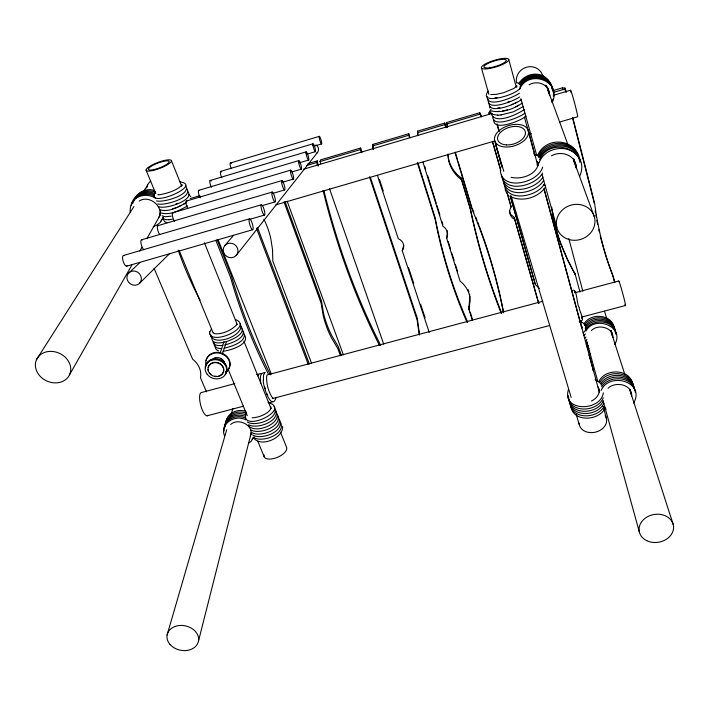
<?xml version="1.0" encoding="UTF-8"?>
<svg xmlns="http://www.w3.org/2000/svg" width="709" height="709" viewBox="0 0 709 709"><rect width="100%" height="100%" fill="white"/><g stroke="black" fill="none" stroke-linecap="round" stroke-linejoin="round"><path stroke-width="1.06" d="M224.115 430.948C222.865 420.109 236.319 413.684 245.279 418M130.199 212.133C129.26 199.743 141.756 185.731 154.686 190.641M160.588 211.052L159.667 215.961M417.867 135.703A204.289 188.328 -33.4 0 1 417.53 132.672L417.548 131.147L444.765 123.082L446.014 127.265M612.931 337.599C613.657 327.788 598.095 323.428 591.43 330.545M611.566 333.363L611.255 330.66M408.721 135.277L408.783 133.744L372.916 144.379L372.712 145.939L408.721 135.277L409.385 137.378M224.647 427.438C224.461 416.892 237.107 410.697 246.094 414.933M225.063 426.765L225.17 424.15M225.542 425.143C225.063 414.854 238.038 409.288 246.519 413.338M429.255 332.512L402.26 250.729L403.722 245.296M163.478 219.471L164.55 221.695L167.067 222.67M215.439 346.019C214.667 348.252 216.537 350.441 218.682 350.884M214.269 343.183C213.161 346.94 217.849 348.784 220.845 348.482M224.514 342.03C220.659 343.333 211.06 344.069 211.973 337.635M236.097 319.768C252.847 326.973 212.895 345.478 209.607 333.46M209.731 332.193L211.309 329.26M240.138 323.694C245.917 334.728 215.545 346.488 210.741 336.19M210.706 336.607L210.857 334.914M209.572 333.877L209.767 331.803M236.496 324.811L236.7 324.04L236.07 325.316C230.664 330.97 221.27 334.462 214.552 333.744L213.267 332.884M276.173 397.386C271.396 412.815 262.259 383.959 263.358 379.953M263.358 380.219L263.562 374.839L265.21 372.287M537.13 165.232L537.661 161.847M537.493 166.553L538.025 163.167M553.383 96.406C554.181 88.687 550.423 80.055 543.555 76.111M361.43 152.727L360.385 149.59L360.633 148.021L320.433 159.933L320.025 161.546L320.752 163.637M491.55 114.548C496.335 124.722 517.995 113.857 524.306 109.585M520.566 87.021C519.431 94.519 476.785 106.465 488.279 91.036M552.958 99.145L551.806 101.812M493.721 119.582C492.852 132.22 521.629 120.468 526.078 116.116M492.808 116.373C491.913 128.932 520.317 117.198 524.882 113.174M603.35 392.786C600.656 411.761 561.218 411.92 568.494 389.321M198.458 641.202L251.278 432.579M489.671 107.901L490.025 106.527M317.464 165.631A1193.008 878.238 -44.2 0 1 316.817 162.494L317.26 160.872L307.936 163.637M489.059 103.124C488.341 115.629 517.091 103.567 521.54 99.411M488.146 99.872C487.207 112.173 515.142 100.368 519.546 97M472.327 320.335L468.8 309.062L469.881 296.663M468.8 309.062L470.138 301.245L469.544 294.208M487.225 96.61C486.463 109.035 514.902 96.885 519.44 93.136M167.102 634.98L226.712 429.725M231.037 414.836L232.889 408.455M131.262 205.716L132.131 202.783M132.282 203.607L132.858 201.657M132.716 203.448L133.584 200.532C138.991 194.558 148.713 193.77 155.324 198.13M133.762 201.303L134.338 199.362C139.372 193.867 147.915 192.901 154.473 196.047M159.002 217.122C164.382 206.399 148.642 194.47 139.221 201.037M163.265 216.936L160.402 222.245L157.247 224.868M222.342 353.986L226.331 342.048M220.331 352.497L224.035 341.561M542.651 167.049C538.37 183.099 501.219 191.847 500.324 169.876M571.587 291.089C577.543 285.346 576.497 306.563 579.35 307.476C578.039 308.752 586.689 323.082 579.59 320.486M574.742 292.613L574.91 291.328M226.127 420.933C227.943 412.47 238.348 408.446 245.996 411.442M469.712 296.247C468.534 290.167 464.767 284.885 460.044 281.003L446.697 238.286C448.806 234.014 446.998 228.617 442.93 226.233L424.709 167.882A204.289 188.328 -33.4 0 1 423.034 162.201M250.764 434.457L251.394 432.791M250.374 436.026C254.921 425.71 238.446 417.326 230.673 424.452M253.999 436.735L251.092 441.37L248.841 443.01M519.467 89.618C527.966 68.356 562.902 80.861 552.143 102.734M537.44 155.829C545.646 135.499 576.709 138.22 580.024 160.526M538.264 156.166C544.556 141.029 568.512 138.512 576.966 152.949M538.645 157.522C544.964 142.341 568.999 139.815 577.481 154.296M539.531 159.791C550.751 134.79 591.847 150.627 579.51 176.594M539.15 162.795C544.716 146.479 570.089 143.05 578.969 158.196M267.187 374.946L266.779 375.699C265.981 382.116 268.268 392.768 273.125 398.555L272.478 398.077L273 398.396M257.979 375.974L259.157 373.971L261.311 373.421M246.191 412.496C238.658 434.67 293.189 409.421 268.082 402.552M603.27 397.767C597.731 412.549 568.139 413.817 568.069 395.392M198.804 197.448L199.672 195.728L200.487 197.776M507.476 193.628L511.127 207.019C508.202 211.193 509.948 217.264 514.628 219.276L538.689 303.576M614.747 344.361C625.285 326.769 594.904 314.654 585.962 330.979M598.706 381.947C605.087 367.244 632.286 368.804 633.075 386.245M601.081 390.526C609.421 371.25 645.704 381.903 633.642 403.102M402.26 250.729C405.424 246.537 403.146 240.466 398.325 238.8L379.28 181.096M69.562 374.733A18.168 15.217 24.5 0 0 50.348 351.372A18.168 15.217 24.5 0 0 39.279 375.283A18.168 15.217 24.5 0 0 69.562 374.733L132.193 264.457M139.824 251.03L141.995 247.193M146.905 238.561L159.977 215.545M605.096 408.012C599.043 421.332 572.154 422.475 570.86 405.637M603.838 403.35C597.767 416.662 570.798 417.911 569.478 401.019M603.962 406.541C597.359 419.081 571.383 419.808 570.169 403.332M603.235 401.117C597.049 414.809 569.043 415.545 568.751 397.917M272.46 401.445L270.218 402.783M36.487 359.685L133.957 206.505M144.069 190.632L147.632 185.022M225.914 422.422C229.734 415.687 238.8 413.56 245.686 416.467M585.421 333.957L583.817 335.658M586.928 339.505L585.333 341.206M491.071 109.354L488.678 112.944L488.935 114.406L490.743 111.703M161.058 221.075L163.318 217.707M590.73 353.543L589.144 355.253M545.611 186.946C538.282 197.846 521.93 202.508 510.143 196.42M543.803 180.237C536.403 193.247 506.935 199.601 503.222 181.22M544.193 184.322C536.607 197.04 506.368 202.668 504.196 183.649M542.934 177.02C535.596 190.322 504.631 196.508 502.256 177.161M542.589 173.058C535.658 185.997 504.764 193.991 501.316 174.848M518.917 83.396C523.747 75.189 534.941 71.618 543.475 76.058M519.183 84.309C524.022 76.085 535.242 72.504 543.803 76.953M520.025 84.486C526.441 73.656 544.308 72.859 550.733 84.105M520.273 85.364C526.716 74.507 544.618 73.718 551.07 84.983M519.945 87.003C526.193 75.579 544.716 74.206 551.407 85.869M252.032 439.084L253.122 437.683M236.186 255.515A7.551 7.134 37.3 0 0 232.003 243.373A7.551 7.134 37.3 0 0 223.61 252.439A7.551 7.134 37.3 0 0 236.186 255.515L317.313 152.674M539.912 156.795C547.694 143.307 569.806 141.8 577.977 155.59M224.992 245.385L233.562 235.344M583.986 323.88C591.111 311.907 613.834 314.442 614.402 329.579M155.572 191.598C143.466 210.263 204.493 185.288 179.989 181.921M584.384 325.334C591.368 313.724 613.25 315.549 614.792 330.093M585.474 326.007C592.963 314.716 614.88 317.792 615.368 332.503M585.182 328.178C592.316 316.063 615.279 318.713 615.829 333.904M585.572 329.57C592.556 317.854 614.676 319.768 616.201 334.373M600.168 381.779C608.1 368.981 632.898 371.436 633.651 388.009M600.656 383.534C608.313 371.915 629.698 372.411 633.935 386.733M601.126 385.217C608.942 372.792 632.871 374.503 634.697 390.455M601.604 386.901C609.439 374.458 633.421 376.169 635.255 392.157M608.109 388.204C615.509 381.105 632.153 384.331 631.692 396.012M588.399 352.506L589.791 351.097M587.655 349.759L589.046 348.349M586.901 347.002L588.293 345.593M586.121 344.113L587.513 342.704M584.571 338.432L585.971 337.032M583.064 332.875C588.594 329.393 585.306 321.602 579.164 321.824M139.726 283.104A7.489 6.886 39.3 0 0 135.348 271.21A7.489 6.886 39.3 0 0 127.345 280.064A7.489 6.886 39.3 0 0 139.726 283.104L169.611 253.592M128.533 273.169L139.841 262.676M531.342 133.655L530.084 134.24M136.553 195.985C141.286 190.756 149.36 189.525 155.67 192.369M135.809 197.146C140.329 192.174 147.986 190.703 154.119 193.238M135.082 198.263C139.833 193.008 147.959 191.785 154.296 194.638M523.1 106.634L513.52 111.792L501.006 114.947M522.17 103.195C513.413 109.009 501.875 113.422 491.364 110.888M187.628 205.858C179.847 210.192 170.32 215.474 161.182 213.028M183.853 203.979L185.652 202.871M186.352 202.694C178.535 206.877 168.538 212.815 159.543 209.58M591.466 401.002C597.696 398.166 601.312 391.607 598.006 386.875M515.762 106.775L518.687 105.216M514.814 103.319L516.764 102.273M181.336 205.344L177.95 206.886M153.286 226.676L157.114 224.975M529.02 84.832C535.437 81.012 544.459 82.705 547.995 88.988M256.685 374.565L258.484 374.184M551.407 155.883C558.976 151.389 570.089 153.41 574.379 160.819M511.304 104.79L513.059 104.055M175.77 204.077L177.542 203.341M172.571 208.836L176.178 207.622M507.458 102.3L510.347 101.325M225.427 341.835C231.107 340.302 247.503 333.638 240.546 325.989M230.301 163.026L319.254 136.358M220.588 171.418L312.944 143.803M314.247 146.116L321.656 143.909M210.077 180.503L306.111 151.868M306.97 154.172L315.452 151.646M198.671 190.358L298.684 160.624M299.251 162.831L308.734 160.012M552.869 90.655L562.37 87.836L564.949 88.049L566.216 91.913M190.242 198.529L199.672 195.728M447.441 127.23L446.404 122.595L479.727 112.722A157.318 148.987 12.9 0 1 481.234 115.425M186.245 201.09L290.593 170.178M306.439 165.569L316.843 162.494M320.025 161.546L360.385 149.59M417.521 132.672L444.844 124.58L444.765 123.082M446.493 124.084L479.949 114.176A157.93 149.475 12.8 0 1 481.464 116.896M553.525 92.383L563.079 89.556L565.676 89.768M291.975 171.915L301.44 169.114M303.479 169.238L492.143 113.431M553.614 95.254L570.577 90.238M172.668 212.815L281.978 180.565M282.723 182.204L293.482 179.031M158.151 225.568L272.265 192.042M272.894 193.389L284.539 189.968A4.91 0.993 73.3 0 0 283.582 183.17A4.91 0.993 73.3 0 0 281.65 182.656A4.91 0.993 73.3 0 0 284.539 189.968M141.756 239.748L261.532 204.724M262.259 205.619L274.95 201.914A5.149 1.09 73.3 0 0 273.975 194.736A5.149 1.09 73.3 0 0 271.875 194.284A5.149 1.09 73.3 0 0 274.95 201.914M275.792 204.857L494.731 140.976M559.561 122.063L577.622 116.79A13.746 0.585 75.1 0 0 573.829 100.27A13.746 0.585 75.1 0 0 570.736 91.984M123.579 255.453L249.621 218.797M249.506 219.427L264.351 215.111A5.415 1.214 73.4 0 0 263.376 207.507A5.415 1.214 73.4 0 0 261.089 207.125A5.415 1.214 73.4 0 0 264.351 215.111M126.503 266.212L252.599 229.76A5.707 1.347 73.4 0 0 251.606 221.678A5.707 1.347 73.4 0 0 249.098 221.394A5.707 1.347 73.4 0 0 252.599 229.76M234.776 383.622L201.613 392.485A12.009 3.775 75.5 0 0 200.833 405.743A12.009 3.775 75.5 0 0 207.967 415.359M267.931 374.76L542.81 301.298M574.902 292.728L618.753 281.003M207.072 415.802L243.462 406.213M272.353 398.6L549.555 325.537M581.655 317.074L625.542 305.508M505.49 110.294L507.44 109.789M224.726 344.964C230.992 343.457 247.92 337.635 242.017 328.879M224.079 348.225C230.859 346.745 248.389 341.57 243.462 331.98M502.663 110.87L504.507 110.542M162.086 215.722L165.037 216.75L171.197 216.192M163.318 218.709L165.835 219.684L169.229 219.675M168.866 219.737L172.429 219.196M494.9 97.886L497.044 97.691M497.709 107.928L499.863 107.75M222.901 345.363C219.515 345.788 214.224 346.116 212.948 342.048M497.603 111.446L499.748 111.278M490.796 112.66L492.33 114.3L497.824 115.195M223.096 351.256C229.707 350.574 250.986 344.459 244.295 334.559M497.443 115.221L501.272 114.929M252.12 417.796C258.227 417.814 269.11 413.675 271.068 408.083L270.767 406.824M158.355 194.789L157.921 194.718L159.817 194.7C167.998 193.158 177.073 190.437 182.178 184.765L181.991 185.448M264.147 372.668C259.095 372.854 260.451 380.042 260.806 383.472M156.512 200.886C162.973 202.898 192.024 194.789 185.581 185.519M491.266 94.651L490.832 94.545L496.123 94.377L503.744 92.666L513.759 88.536L516.71 86.117L516.48 86.542L516.693 85.497L516.843 86.87M157.761 203.908C164.231 205.964 193.256 197.82 186.786 188.532M516.967 82.696L519.351 83.467L520.778 85.213M511.393 177.472L511.047 177.374C521.425 179.537 535.189 175.22 538.104 164.94L537.963 165.383L537.821 162.662L538.06 163.549L536.802 161.156L537.147 161.457M245.828 419.852C235.539 413.888 219.303 423.769 224.567 435.964M533.744 153.835L537.759 155.457L539.957 157.274M269.81 402.703L268.268 402.003M187.575 191.341C195.985 200 164.133 210.227 158.24 206.425M188.842 194.488L190.765 196.685M248.611 424.718C257.075 429.663 281.065 421.111 275.349 409.368M595.17 379.732L598.91 381.823L601.684 384.783M538.831 303.487L514.273 217.459L510.542 214.207L509.39 211.114M606.124 409.146L602.916 406.372M545.611 185.767L543.714 184.402M543.883 77.006L547.578 79.656L550.388 83.183M252.617 434.918C261.009 440.555 285.346 431.586 279.514 419.781M253.662 437.444C262.055 443.116 286.383 434.121 280.525 422.316M250.472 429.707C258.856 435.282 283.219 426.375 277.432 414.588M251.571 432.375C259.84 438.118 285.115 428.661 278.212 417.016M247.255 421.926C255.506 427.527 280.853 418.195 274.037 406.576M276.076 411.681C283.254 423.273 255.116 434.714 248.389 425.515M501.653 313.112A1082.492 778.987 -41.8 0 1 470.173 207.702L461.267 178.039C453.982 172.544 448.575 164.196 448.044 154.934M501.21 313.343A1088.404 782.107 -41.8 0 1 470.351 209.474L461.417 179.723C453.406 173.74 447.716 164.169 448.106 153.977M510.108 195.728L535.401 284.584L539.336 288.51M581.708 326.645L582.249 327.664L582.036 326.911M545.717 85.169L546.799 86.525M545.505 85.381L547.667 88.093M611.131 330.952L612.372 335.401M581.912 317.898L582.381 318.758L581.983 317.402M282.599 426.339C283.485 438.286 260.566 447.849 253.441 437.737M551.682 207.143L552.648 213.4A236.274 204.839 -31.8 0 0 561.298 245.314L567.679 260.389L575.398 274.862L567.129 258.448L560.775 243.417A235.308 204.148 -31.9 0 1 552.329 212.629M598.618 389.135L599.637 391.333M506.793 193.22L505.287 190.056L505.207 187.832M266.868 393.628L267.674 395.427M629.991 389.259L631.134 394.301M154.137 268.472L192.6 359.171C198.272 363.354 201.941 370.577 200.443 377.667L206.452 391.838M573.9 159.498L575.965 164.603L576.417 168.698M547.676 87.907L548.642 92.073M547.339 87.198L549.324 92.188L549.732 95.653M573.723 158.772L574.848 163.699M562.37 87.836L563.079 89.556M146.081 170.133L155.776 193.654M179.377 250.924L213.081 332.743M228.254 369.557L247.219 415.58M257.748 441.149L264.067 456.49M171.454 160.704A13.542 3.102 -20.9 0 1 153.082 170.452A13.542 3.102 -20.9 0 1 151.788 165.197A13.542 3.102 -20.9 0 1 171.454 160.704L181.743 186.316M204.369 242.673L237.293 324.642M243.878 341.029L271.033 408.659M280.498 432.224L286.675 447.592A12.159 5.628 -22.8 0 1 275.526 458.032A12.159 5.628 -22.8 0 1 264.058 454.93M218.159 239.793L271.325 373.998M217.087 239.642L231.258 275.384A748.447 627.784 -37.8 0 0 270.492 374.866M215.891 240.475L230.54 277.361A751.815 630.124 -37.8 0 0 268.587 374.476M256.419 228.156L308.193 364.204M311.57 363.283L272.814 261.063L272.522 249.55L270.723 238.268A92.578 83.024 24.9 0 0 263.916 219.232M257.482 227.429L309.363 363.947M468.073 289.467L468.941 291.807M547.357 88.51L567.882 144.565M573.581 160.137L594.479 217.229A19.515 17.796 -19.1 0 1 570.071 239.81A19.515 17.796 -19.1 0 1 562.414 209.935A19.515 17.796 -19.1 0 1 594.479 217.229M287.172 201.188L343.36 354.828M285.009 201.471L321.487 301.015L323.499 313.059A114.548 104.418 -1.5 0 0 331.83 335.738L338.096 346.311L341.49 355.563M284.008 201.959L321.106 303.062L323.127 315.151A114.982 104.737 -1.5 0 0 331.493 337.892L337.776 348.5L340.426 355.714M329.49 188.674L383.72 344.131M360.633 148.021L362.033 152.213M370.408 177.392L417.184 317.942L419.462 334.01M369.442 176.78L417.158 320.051L419.294 335.091M379.457 179.421L383.25 190.925M408.552 267.639L413.719 283.325M420.614 304.232L425.099 317.818M604.467 311.26L606.833 318.616M610.901 331.218L624.789 374.29M629.867 390.047L673.222 524.527M408.783 133.744L410.103 137.945M418.009 163.105L435.131 217.628A712.518 564.665 -39 0 0 467.736 322.178M417.317 162.627L435.175 219.435A715.868 566.757 -38.9 0 0 467.08 322.462M424.709 166.243L425.701 169.416M427.678 175.761L436.257 203.253M436.921 205.371L439.89 214.889M441.867 221.235L442.859 224.407M448.23 241.618L450.499 248.886M451.801 253.042L454.07 260.309M455.364 264.466L457.633 271.733M468.631 306.97L469.588 310.046M470.227 312.084L472.46 319.245M444.844 124.58L445.793 127.726M446.404 122.595L447.671 126.831M455.284 152.222L457.509 159.631M458.138 161.749L471.777 207.25M454.983 152.4L471.964 209.022A611.734 494.138 28.3 0 1 503.505 312.731M494.616 140.515L503.78 171.294M511.056 195.702L571.135 397.368M576.195 414.348L579.359 424.966M502.016 166.766L495.369 143.395L501.972 167.173M510.489 196.517L535.401 284.584M493.907 146.098L500.545 169.336M500.846 170.993L494.191 147.676A157.93 149.475 12.8 0 0 492.436 141.96M506.891 192.183L511.127 207.019M481.384 67.754L488.882 94.324M497.275 124.093L499.375 131.528M520.902 98.755L536.669 155.209M542.022 174.379L556.884 227.642M498.507 129.942L496.894 124.128M264.812 387.132L265.281 388.816M581.079 320.849L581.664 322.976M586.653 341.047L597.793 381.433M603.075 400.558L639.438 532.344M508.761 59.467A14.304 3.403 -17.1 0 1 489.024 68.578A14.304 3.403 -17.1 0 1 487.464 62.897A14.304 3.403 -17.1 0 1 508.761 59.467L516.294 87.18M524.403 117.029L534.834 155.413M544.113 189.525L581.779 328.099M589.019 354.748L593.371 370.745A12.771 6.106 -14.4 0 0 592.529 369.327M528.365 130.66A17.583 10.529 -17.4 0 1 505.499 147.011A17.583 10.529 -17.4 0 1 500.687 129.41A17.583 10.529 -17.4 0 1 528.365 130.66L537.644 164.878M544.025 188.39L599.415 392.591M603.767 408.623L606.381 418.248M574.822 272.876L579.997 292.126M568.831 238.578L582.86 291.248M574.866 291.195L575.07 291.984M572.766 117.597L594.594 203.217A447.937 360.952 -36.3 0 0 613.445 277.21M613.453 277.201L614.818 282.563M564.949 88.049L566.039 92.312M572.562 117.889L593.486 199.947M614.189 281.118L612.549 274.711A445.474 359.383 -36.4 0 1 600.266 235.893M514.273 217.459L514.628 219.276M479.727 112.722L479.949 114.176M548.988 91.284L549.298 93.88M548.66 90.389L549.067 93.836M547.986 88.563L548.394 91.993M547.747 88.492L547.951 90.203M552.462 88.27L552.781 90.974M552.107 87.34L552.32 89.139M551.753 86.418L552.072 89.104M575.478 163.283L575.93 167.359M574.99 161.962L575.442 166.039M574.122 160.305L574.458 163.336M447.37 230.824L446.697 238.286M579.528 159.215L579.873 162.405M579.005 157.859L579.235 159.977M611.707 332.06L612.018 334.958M630.274 389.48L630.585 392.361M461.267 178.039L461.417 179.723M208.145 367.679A7.959 6.93 16.5 0 1 215.802 362.299A7.959 6.93 16.5 0 1 223.672 368.512A7.959 6.93 16.5 0 1 218.727 376.036M216.732 376.319A7.959 6.93 16.5 0 1 214.676 376.124M210.963 374.396A7.959 6.93 16.5 0 1 209.554 372.978M208.57 371.312A7.959 6.93 16.5 0 1 208.091 369.504M205.459 367.803A10.892 9.483 16.5 0 1 219.338 359.392A10.892 9.483 16.5 0 1 225.152 374.361M206.124 365.782A10.422 9.066 16.5 0 1 206.709 364.311M226.322 370.851A10.422 9.066 16.5 0 1 225.879 372.367M206.824 364.001A10.413 9.066 16.5 0 1 208.233 362.051M210.192 360.535A10.413 9.066 16.5 0 1 212.567 359.552M221.288 360.713A10.413 9.066 16.5 0 1 225.542 365.029M206.044 360.633A12.23 10.662 16.6 0 1 223.911 354.101A12.23 10.662 16.6 0 1 225.887 371.817M206.151 365.924A12.239 10.67 16.6 0 1 212.824 353.561A12.239 10.67 16.6 0 1 228.032 358.63A12.239 10.67 16.6 0 1 225.692 372.429M212.434 359.516A6.984 6.089 16.6 0 1 219.79 358.001A6.984 6.089 16.6 0 1 224.673 363.611M212.638 359.685A6.718 5.858 16.6 0 1 215.43 358.072M220.526 358.55A6.718 5.858 16.6 0 1 224.017 362.086M127.301 265.485A5.601 1.923 72.7 0 1 123.233 261.524A5.601 1.923 72.7 0 1 124.155 255.648M144.007 249.763A5.317 1.728 72.6 0 1 141.011 243.444A5.317 1.728 72.6 0 1 142.27 239.943M159.773 234.564A5.069 1.56 72.6 0 1 157.416 228.431A5.069 1.56 72.6 0 1 158.63 225.772M174.6 221.261A4.83 1.418 72.6 0 1 172.376 215.394A4.83 1.418 72.6 0 1 173.466 212.922M187.619 208.402A4.626 1.294 72.6 0 1 185.944 203.013A4.626 1.294 72.6 0 1 186.981 201.205M200.009 197.341A4.431 1.188 72.6 0 1 198.467 192.662A4.431 1.188 72.6 0 1 198.972 190.278M211.371 187.185A4.254 1.09 72.6 0 1 209.811 181.805A4.254 1.09 72.6 0 1 211.105 181.123M221.846 177.826A4.086 1.001 72.7 0 1 220.357 172.659A4.086 1.001 72.7 0 1 221.554 172.048M231.152 168.352A3.935 0.931 72.7 0 1 230.088 163.859A3.935 0.931 72.7 0 1 231.205 163.646M315.895 144.893A5.016 4.883 49.4 0 1 316.329 153.481M605.185 415.669A13.923 10.777 -12.9 0 1 596.207 431.958A13.923 10.777 -12.9 0 1 579.111 423.096M379.253 181.105A150.157 142.022 -23.7 0 1 377.543 175.469M372.925 148.996A150.157 142.022 -23.7 0 1 372.739 145.939M373.297 149.439A149.564 141.525 -23.9 0 1 372.943 144.379M417.885 134.169A203.465 187.646 -33.6 0 1 417.557 131.147M200.106 300.067A398.352 373.483 -25.7 0 1 178.163 250.126M599.291 231.763A445.474 359.383 -36.4 0 1 598.813 229.689M597.696 224.478A445.474 359.383 -36.4 0 1 596.854 220.277M596.26 217.105A445.474 359.383 -36.4 0 1 595.888 214.978M595.516 212.851A445.474 359.383 -36.4 0 1 595.17 210.715M594.045 203.182A445.474 359.383 -36.4 0 1 593.752 201.01M472.194 208.242A609.439 492.817 28.4 0 1 473.842 212.257M475.845 217.264A609.439 492.817 28.4 0 1 477.015 220.26M477.786 222.263A609.439 492.817 28.4 0 1 478.929 225.267M479.302 226.268A609.439 492.817 28.4 0 1 485.346 243.249M485.683 244.251A609.439 492.817 28.4 0 1 488.288 252.218M488.598 253.219A609.439 492.817 28.4 0 1 491.045 261.178M491.337 262.17A609.439 492.817 28.4 0 1 496.043 279.045M496.3 280.037A609.439 492.817 28.4 0 1 498.037 286.968M498.276 287.96A609.439 492.817 28.4 0 1 500.12 295.857M500.341 296.849A609.439 492.817 28.4 0 1 503.585 312.598M492.48 141.348A157.318 148.987 12.9 0 1 493.934 146.098M379.545 345.602A1193.008 878.238 -44.2 0 1 323.047 190.375M380.671 345.336A1186.387 874.543 -44.2 0 1 323.933 190.694M318.323 166.083A1186.387 874.543 -44.2 0 1 317.242 160.881M618.815 281.73A12.744 0.514 74.7 0 1 622.821 293.783A12.744 0.514 74.7 0 1 624.948 304.338M516.551 83.015A13.666 13.01 -34.5 0 1 526.814 67.133A13.666 13.01 -34.5 0 1 542.802 76.049M146.763 187.974A12.939 11.698 30.9 0 1 150.795 181.043M207.152 374.281A10.91 9.492 16.5 0 0 225.772 373.909A10.91 9.492 16.5 0 0 214.871 359.676A10.91 9.492 16.5 0 0 207.152 374.281M209.421 373.262A7.967 6.93 16.5 0 0 223.016 372.987A7.967 6.93 16.5 0 0 215.049 362.6A7.967 6.93 16.5 0 0 209.421 373.262M290.53 172.083A4.697 0.904 73.3 0 0 293.26 179.102A4.697 0.904 73.3 0 0 292.321 172.642A4.697 0.904 73.3 0 0 290.53 172.083M298.649 162.423A4.493 0.824 73.3 0 0 301.228 169.167A4.493 0.824 73.3 0 0 300.306 163.026A4.493 0.824 73.3 0 0 298.649 162.423M306.084 153.569A4.307 0.762 73.3 0 0 308.539 160.066A4.307 0.762 73.3 0 0 307.635 154.199A4.307 0.762 73.3 0 0 306.084 153.569M312.935 145.416A4.139 0.7 73.3 0 0 315.275 151.682A4.139 0.7 73.3 0 0 314.379 146.072A4.139 0.7 73.3 0 0 312.935 145.416M319.254 137.892A3.988 0.647 73.4 0 0 321.487 143.936A3.988 0.647 73.4 0 0 320.61 138.565A3.988 0.647 73.4 0 0 319.254 137.892M506.545 144.902A14.375 8.605 -17.4 0 0 525.263 131.564A14.375 8.605 -17.4 0 0 502.663 130.518A14.375 8.605 -17.4 0 0 506.545 144.902M490.105 67.665A11.69 2.783 -17.1 0 0 506.253 60.23A11.69 2.783 -17.1 0 0 488.864 63.012A11.69 2.783 -17.1 0 0 490.105 67.665M154.11 169.531A11.069 2.535 -20.9 0 0 169.141 161.563A11.069 2.535 -20.9 0 0 153.082 165.224A11.069 2.535 -20.9 0 0 154.11 169.531M646.812 540.701A17.353 14.047 -9.7 0 0 673.55 528.187A17.353 14.047 -9.7 0 0 648.567 516.196A17.353 14.047 -9.7 0 0 646.812 540.701M170.009 644.41A15.988 12.434 11.8 0 0 197.297 644.251A15.988 12.434 11.8 0 0 181.079 625.418A15.988 12.434 11.8 0 0 170.009 644.41"/></g></svg>
